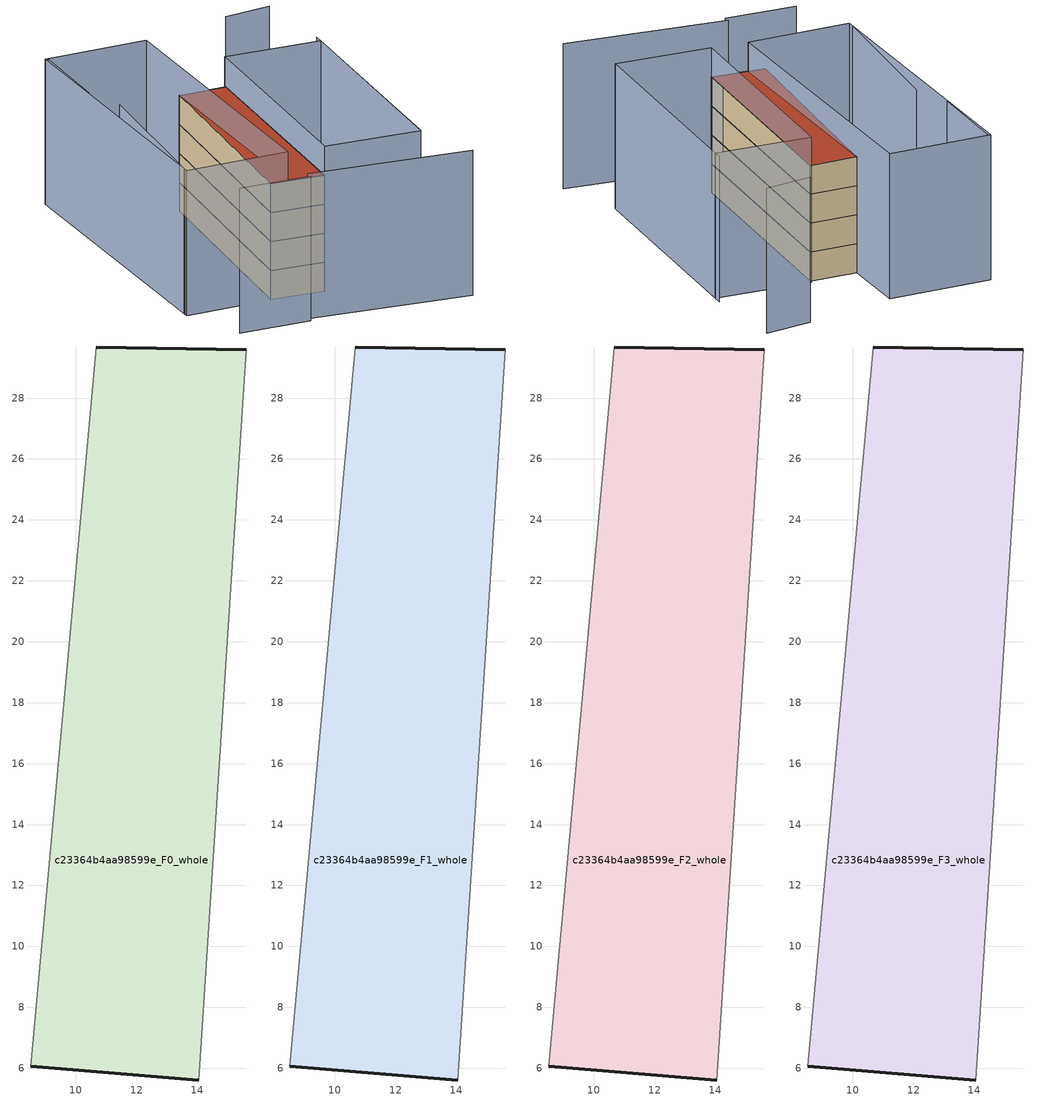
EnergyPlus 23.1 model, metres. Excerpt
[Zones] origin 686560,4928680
c23364b4aa98599e_F0_whole
 floor ground (EU_floor_Construction): 14.05,5.62 15.59,29.58 10.68,29.67 8.54,6.07 z0
 wall outside (EU_wall_Construction): 14.05,5.62 8.54,6.07 / 10.68,29.67 15.59,29.58 z0:3
 wall adiabatic (EU_wall_Construction): 8.54,6.07 10.68,29.67 / 15.59,29.58 14.05,5.62 z0:3
c23364b4aa98599e_F1_whole
 floor to c23364b4aa98599e_F0_whole (EU_floor_Construction): 14.05,5.62 15.59,29.58 10.67,29.67 8.53,6.07 z3
 wall outside (EU_wall_Construction): 14.05,5.62 8.54,6.07 / 10.68,29.67 15.59,29.58 z3:6
 wall adiabatic (EU_wall_Construction): 8.54,6.07 10.68,29.67 / 15.59,29.58 14.05,5.62 z3:6
c23364b4aa98599e_F2_whole
 floor to c23364b4aa98599e_F1_whole (EU_floor_Construction): 14.05,5.62 15.59,29.58 10.67,29.67 8.53,6.07 z6
 wall outside (EU_wall_Construction): 14.05,5.62 8.54,6.07 / 10.68,29.67 15.59,29.58 z6:9
 wall adiabatic (EU_wall_Construction): 8.54,6.07 10.68,29.67 / 15.59,29.58 14.05,5.62 z6:9
c23364b4aa98599e_F3_whole
 floor to c23364b4aa98599e_F2_whole (EU_floor_Construction): 14.05,5.62 15.59,29.58 10.67,29.67 8.53,6.07 z9
 wall outside (EU_wall_Construction): 14.05,5.62 8.54,6.07 / 10.68,29.67 15.59,29.58 z9:12
 wall adiabatic (EU_wall_Construction): 8.54,6.07 10.68,29.67 / 15.59,29.58 14.05,5.62 z9:12
 roof outside (EU_roof_Construction): 15.59,29.58 14.05,5.62 8.54,6.07 10.68,29.67 z12
shading: 2.15,0.06 9.54,-0.33 / 9.56,0.28 26.26,-1.64 / 1.29,23.75 -0.42,6.61 / 24.05,5.02 25.65,30.14 / 0.28,36.99 -0.04,27.68 / 25.1,39.12 20.18,38.58 / 25.59,29.14 24.05,4.98 / 24.05,4.98 14.05,5.62 / 14.05,5.62 15.59,29.78 / 15.59,29.78 25.59,29.14 / -0.41,6.19 0.01,36.97 / 0.01,36.97 10.77,36.82 / 10.77,36.82 10.35,6.04 / 10.35,6.04 -0.41,6.19 z0:15
[Building]
EU S2 Campaign: North Axis=0; Terrain=City; Solar Distribution=FullExterior
[Site:Location]
Bologna: Latitude=44.5; Longitude=11.25; Time Zone=1; Elevation=37
[SizingPeriod:WeatherFileDays]
AnnualSizingPeriod: Begin Month=1; Begin Day of Month=1; End Month=12; End Day of Month=31; Day of Week for Start Day=Monday; Use Weather File Daylight Saving Period=No; Use Weather File Rain and Snow Indicators=No
[MATERIAL]
EU_InternalMass_Material: Roughness=MediumRough; Thickness=0.1; Conductivity=1; Density=1800; Specific Heat=900; Thermal Absorptance=0.9; Solar Absorptance=0.7; Visible Absorptance=0.7
[MATERIAL:NOMASS] Roughness=MediumRough; Thermal Absorptance=0.9; Solar Absorptance=0.7; Visible Absorptance=0.7
Name | Thermal Resistance
EU_wall_NoMass | 0.937881
EU_roof_NoMass | 0.548572
EU_floor_NoMass | 0.71348
[CONSTRUCTION]
EU_wall_Construction: EU_wall_NoMass
EU_roof_Construction: EU_roof_NoMass
EU_floor_Construction: EU_floor_NoMass
EU_InternalMass_Construction: EU_InternalMass_Material
[ZONE] Type=1; Multiplier=1; Ceiling Height=autocalculate; Floor Area=autocalculate; Part of Total Floor Area=Yes
Name | Volume
c23364b4aa98599e_F0_whole | 373.866
c23364b4aa98599e_F1_whole; c23364b4aa98599e_F2_whole; c23364b4aa98599e_F3_whole | 373.865
[INTERNALMASS] Construction=EU_InternalMass_Construction; Surface Area=124.622
Name | Zone or ZoneList
c23364b4aa98599e_F0_whole_EU_InternalMass | c23364b4aa98599e_F0_whole
c23364b4aa98599e_F1_whole_EU_InternalMass | c23364b4aa98599e_F1_whole
c23364b4aa98599e_F2_whole_EU_InternalMass | c23364b4aa98599e_F2_whole
c23364b4aa98599e_F3_whole_EU_InternalMass | c23364b4aa98599e_F3_whole
[OTHEREQUIPMENT] Fuel Type=Electricity; Design Level Calculation Method=Watts/Area; Power per Zone Floor Area=1; Fraction Latent=0; Fraction Radiant=0; Fraction Lost=0; Carbon Dioxide Generation Rate=0; EndUse Subcategory=EU_Step8_InternalGains
Name | Zone or ZoneList or Space or SpaceList | Schedule
EU_Step8_InternalGain_c23364b4aa98599e_F0_whole_f000 | c23364b4aa98599e_F0_whole | EU_Step8_GainSchedule_c23364b4aa98599e_F0_whole_f000
EU_Step8_InternalGain_c23364b4aa98599e_F1_whole_f000 | c23364b4aa98599e_F1_whole | EU_Step8_GainSchedule_c23364b4aa98599e_F1_whole_f000
EU_Step8_InternalGain_c23364b4aa98599e_F2_whole_f000 | c23364b4aa98599e_F2_whole | EU_Step8_GainSchedule_c23364b4aa98599e_F2_whole_f000
EU_Step8_InternalGain_c23364b4aa98599e_F3_whole_f000 | c23364b4aa98599e_F3_whole | EU_Step8_GainSchedule_c23364b4aa98599e_F3_whole_f000
[ZONEVENTILATION:DESIGNFLOWRATE] Schedule=EU_AlwaysOn; Design Flow Rate Calculation Method=AirChanges/Hour; Air Changes per Hour=0.687892; Ventilation Type=Natural; Fan Pressure Rise=0; Fan Total Efficiency=1; Constant Term Coefficient=1; Temperature Term Coefficient=0; Velocity Term Coefficient=0; Velocity Squared Term Coefficient=0; Minimum Indoor Temperature=-100; Maximum Indoor Temperature=100; Delta Temperature=-100; Minimum Outdoor Temperature=-100; Maximum Outdoor Temperature=100; Maximum Wind Speed=40
Name | Zone or ZoneList or Space or SpaceList
EU_ConstantAir_c23364b4aa98599e_F0_whole | c23364b4aa98599e_F0_whole
EU_ConstantAir_c23364b4aa98599e_F1_whole | c23364b4aa98599e_F1_whole
EU_ConstantAir_c23364b4aa98599e_F2_whole | c23364b4aa98599e_F2_whole
EU_ConstantAir_c23364b4aa98599e_F3_whole | c23364b4aa98599e_F3_whole
[HVACTEMPLATE:THERMOSTAT] Constant Heating Setpoint=20; Constant Cooling Setpoint=50
EU_HeatOnly_c23364b4aa98599e_F0_whole; EU_HeatOnly_c23364b4aa98599e_F1_whole; EU_HeatOnly_c23364b4aa98599e_F2_whole; EU_HeatOnly_c23364b4aa98599e_F3_whole
[HVACTEMPLATE:ZONE:IDEALLOADSAIRSYSTEM] System Availability Schedule=EU_AlwaysOn; Maximum Heating Supply Air Temperature=50; Minimum Cooling Supply Air Temperature=13; Maximum Heating Supply Air Humidity Ratio=0.0156; Minimum Cooling Supply Air Humidity Ratio=0.0077; Heating Limit=NoLimit; Cooling Limit=NoLimit; Heating Availability Schedule=EU_AlwaysOn; Cooling Availability Schedule=EU_CoolingOff; Dehumidification Control Type=ConstantSensibleHeatRatio; Cooling Sensible Heat Ratio=0.7; Dehumidification Setpoint=60; Humidification Control Type=None; Humidification Setpoint=30; Outdoor Air Method=None; Outdoor Air Flow Rate per Person=0.00944; Outdoor Air Flow Rate per Zone Floor Area=0; Outdoor Air Flow Rate per Zone=0; Demand Controlled Ventilation Type=None; Outdoor Air Economizer Type=NoEconomizer; Heat Recovery Type=None; Sensible Heat Recovery Effectiveness=0.7; Latent Heat Recovery Effectiveness=0.65
Name | Template Thermostat
c23364b4aa98599e_F0_whole | EU_HeatOnly_c23364b4aa98599e_F0_whole
c23364b4aa98599e_F1_whole | EU_HeatOnly_c23364b4aa98599e_F1_whole
c23364b4aa98599e_F2_whole | EU_HeatOnly_c23364b4aa98599e_F2_whole
c23364b4aa98599e_F3_whole | EU_HeatOnly_c23364b4aa98599e_F3_whole
[SIZING:ZONE] Zone Cooling Design Supply Air Temperature Input Method=SupplyAirTemperature; Zone Cooling Design Supply Air Temperature=13; Zone Heating Design Supply Air Temperature Input Method=SupplyAirTemperature; Zone Heating Design Supply Air Temperature=50; Zone Cooling Design Supply Air Humidity Ratio=0.008; Zone Heating Design Supply Air Humidity Ratio=0.008; Cooling Design Air Flow Method=DesignDay; Cooling Design Air Flow Rate=0; Cooling Minimum Air Flow per Zone Floor Area=0.000762; Cooling Minimum Air Flow=0; Cooling Minimum Air Flow Fraction=0.2; Heating Design Air Flow Method=DesignDay; Heating Design Air Flow Rate=0; Heating Maximum Air Flow per Zone Floor Area=0.002032; Heating Maximum Air Flow=0.141576; Heating Maximum Air Flow Fraction=0.3; Account for Dedicated Outdoor Air System=No; Dedicated Outdoor Air System Control Strategy=NeutralSupplyAir; Dedicated Outdoor Air Low Setpoint Temperature for Design=autosize; Dedicated Outdoor Air High Setpoint Temperature for Design=autosize; Zone Load Sizing Method=Sensible Load Only No Latent Load; Zone Latent Cooling Design Supply Air Humidity Ratio Input Method=HumidityRatioDifference; Zone Cooling Design Supply Air Humidity Ratio Difference=0.005; Zone Latent Heating Design Supply Air Humidity Ratio Input Method=HumidityRatioDifference; Zone Humidification Design Supply Air Humidity Ratio Difference=0.005
c23364b4aa98599e_F0_whole; c23364b4aa98599e_F1_whole; c23364b4aa98599e_F2_whole; c23364b4aa98599e_F3_whole
[SCHEDULE:CONSTANT]
Name | Hourly Value
EU_AlwaysOn | 1
EU_CoolingOff | 0
[SCHEDULE:FILE] Column Number=1; Rows to Skip at Top=0; Number of Hours of Data=8760; Column Separator=Comma; Interpolate to Timestep=No; Minutes per Item=60; Adjust Schedule for Daylight Savings=Yes
Name | File
EU_Step8_GainSchedule_c23364b4aa98599e_F0_whole_f000 | ../../schedules/c23364b4aa98599e/c23364b4aa98599e_F0_whole_f000_gain.csv
EU_Step8_GainSchedule_c23364b4aa98599e_F1_whole_f000 | ../../schedules/c23364b4aa98599e/c23364b4aa98599e_F1_whole_f000_gain.csv
EU_Step8_GainSchedule_c23364b4aa98599e_F2_whole_f000 | ../../schedules/c23364b4aa98599e/c23364b4aa98599e_F2_whole_f000_gain.csv
EU_Step8_GainSchedule_c23364b4aa98599e_F3_whole_f000 | ../../schedules/c23364b4aa98599e/c23364b4aa98599e_F3_whole_f000_gain.csv
